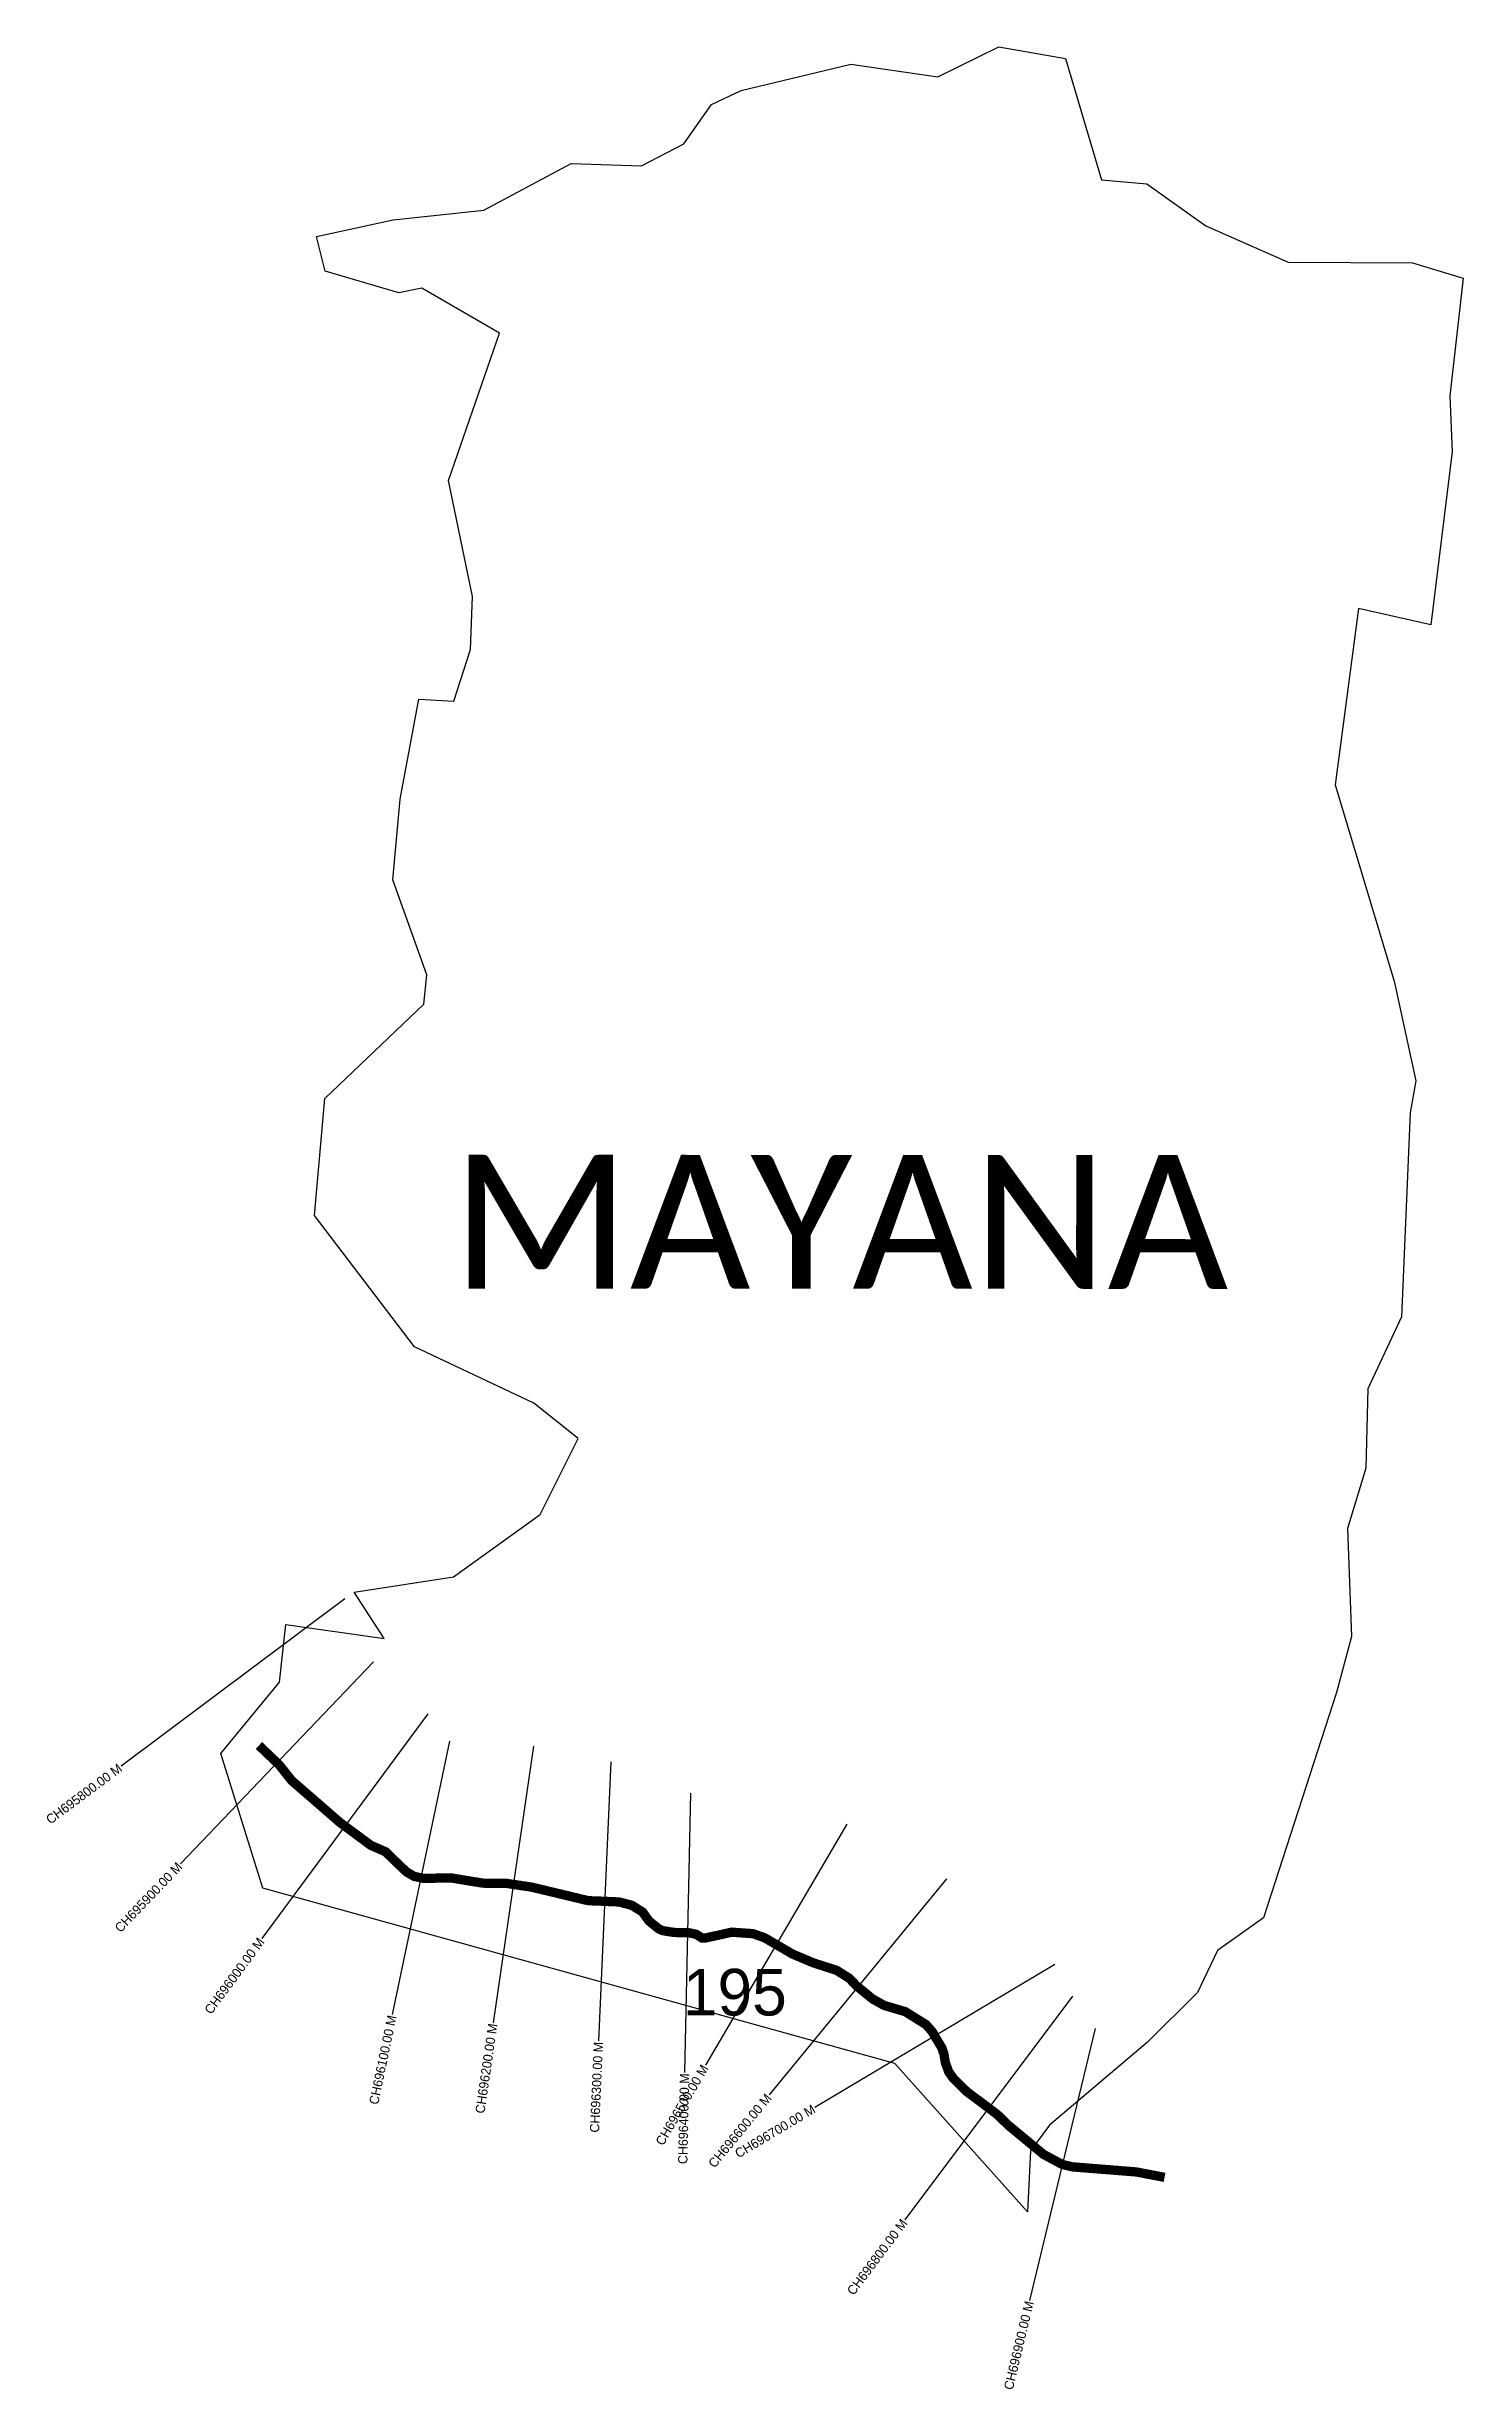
# Model space of a CAD drawing. Header units: metres. Extents: x 344405 to 345926, y 1760926 to 1763441.
import ezdxf
from ezdxf.enums import TextEntityAlignment as Align

# ---------------------------------------------------------------- set-up
doc = ezdxf.new("R2010")
doc.units = ezdxf.units.M
for name, color, linetype in [('CS', 134, 'Continuous'), ('CSMark', 6, 'Continuous'), ('UNPROTECTED', 10, 'Continuous'), ('VILLAGE NAME', 250, 'Continuous')]:
    doc.layers.add(name, color=color, linetype=linetype)

msp = doc.modelspace()

# ---------------------------------------------------------------- linework, layer by layer
at = {"color": 6}
for points in [[(345499.2, 1763428.2), (345538.1, 1763298), (345586.7, 1763293.8), (345650, 1763248.5), (345738.6, 1763209.5), (345872, 1763208.9), (345926.3, 1763192.4), (345911.9, 1763066.2), (345914.7, 1763006.4), (345891.7, 1762820.5), (345813.9, 1762837.9), (345788.9, 1762648.4), (345852.4, 1762437.7), (345875.4, 1762331), (345869.5, 1762296.4), (345860.3, 1762077.4), (345824, 1762000.1), (345821.8, 1761914.9), (345802.3, 1761850.3), (345806.4, 1761734.3), (345790.4, 1761674.2), (345712, 1761432.3), (345662.7, 1761397.2), (345641.2, 1761352.2), (345587.4, 1761298.8), (345482.2, 1761209.7), (345461.9, 1761182.2), (345458.7, 1761116.8), (345316.2, 1761276.2), (344637.5, 1761464.3), (344592.2, 1761608.9), (344655.4, 1761685.2), (344662, 1761747.1), (344767.7, 1761732.4), (344735.4, 1761781.9), (344842.2, 1761798.4), (344935.2, 1761865.2), (344976.1, 1761947), (344928.5, 1761984.9), (344800.2, 1762045.3), (344692.8, 1762186.3), (344704, 1762311.8), (344810.2, 1762413.1), (344813.7, 1762444.6), (344777.1, 1762546.5), (344784.9, 1762633.2), (344805.1, 1762740.7), (344842.4, 1762738.5), (344860.3, 1762793.7), (344862.4, 1762850.7), (344836.9, 1762975.4), (344891.7, 1763133.4), (344808, 1763181.8), (344783.6, 1763176.7), (344704.3, 1763199.9), (344694.9, 1763237), (344777.4, 1763255.2), (344874.8, 1763265.4), (344968.5, 1763315.7), (345044.2, 1763312.9), (345089.6, 1763336.7), (345119.3, 1763378.8), (345151.2, 1763393.8), (345268.7, 1763422.3), (345362.1, 1763408.4), (345427.7, 1763440.7)], [(345427.7, 1763440.7), (345499.2, 1763428.2)]]:
    msp.add_lwpolyline(points, dxfattribs=at)
at = {"layer": 'CS'}
for p, q in [((344725.6, 1761774.7), (344485.2, 1761595.2)), ((344756.2, 1761707.3), (344549, 1761490.4)), ((344814.5, 1761651.5), (344636.4, 1761410.1)), ((344837.7, 1761622.2), (344776.4, 1761328.5)), ((344928.2, 1761616.7), (344884.6, 1761319.8)), ((345011.1, 1761599.9), (344997.9, 1761300.2)), ((345096.6, 1761566.3), (345090.3, 1761266.4)), ((345264.7, 1761533), (345112.8, 1761274.3)), ((345371.7, 1761474.1), (345181.2, 1761242.3)), ((345487.9, 1761382.3), (345230.1, 1761228.7)), ((345506.9, 1761348.2), (345326.9, 1761108.1)), ((345531.1, 1761313.5), (345460.8, 1761021.8))]:
    msp.add_line(p, q, dxfattribs=at)
at = {"layer": 'UNPROTECTED', "const_width": 10, "flags": 128}
msp.add_lwpolyline([(344633.2, 1761617.4), (344642.7, 1761608.3), (344655.1, 1761596.5), (344668.4, 1761579.7), (344690.8, 1761560.3), (344720, 1761534.9), (344753.4, 1761510.2), (344769.2, 1761503.3), (344775.7, 1761497), (344784.6, 1761488.4), (344791.7, 1761481.7), (344799.8, 1761476.9), (344810.1, 1761474.7), (344824.7, 1761475), (344840, 1761475.2), (344850.1, 1761473.5), (344859.7, 1761471.9), (344873.8, 1761469.6), (344898.8, 1761469.4), (344925.8, 1761465.4), (344963.5, 1761456.4), (344986.8, 1761450.8), (345000, 1761450.3), (345020, 1761449.4), (345033.7, 1761445.8), (345045.1, 1761438.7), (345052.1, 1761429), (345062.6, 1761420.5), (345066.7, 1761418.7), (345078.8, 1761416.7), (345095.5, 1761416.3), (345103, 1761414.6), (345108.7, 1761410.9), (345113.4, 1761410.9), (345127.6, 1761414), (345141, 1761417), (345150.2, 1761416.3), (345163.7, 1761415.4), (345176.4, 1761410.9), (345190.6, 1761402.6), (345206.2, 1761393.5), (345229, 1761383.9), (345253.4, 1761376.1), (345267.2, 1761367.5), (345274.7, 1761359.6), (345292, 1761345.4), (345304.5, 1761338.4), (345327.2, 1761331.7), (345349.7, 1761317.7), (345356.3, 1761310), (345361.5, 1761301.2), (345366.6, 1761292.7), (345368.9, 1761285.8), (345370.3, 1761277), (345374, 1761266.9), (345378.9, 1761260), (345393.1, 1761246), (345413, 1761231.1), (345426, 1761221.3), (345437.6, 1761210), (345461.9, 1761189.9), (345475.7, 1761178.5), (345495.9, 1761167.6), (345506.6, 1761165.1), (345525.1, 1761163.6), (345548.1, 1761161.8), (345575.4, 1761159.6), (345605.7, 1761153.8)], dxfattribs=at)

# ---------------------------------------------------------------- texts
at = {"insert": (345088.5, 1761377.6), "char_height": 50, "attachment_point": 1}
msp.add_mtext_dynamic_manual_height_columns('\\pxt1;195', width=70.183, gutter_width=1, heights=[0], dxfattribs=at)
at = {"layer": 'CSMark'}
for s, rotation, p in [('CH695800.00 M', 36.7445, (344484.4, 1761594.6)), ('CH695900.00 M', 46.311, (344548.3, 1761489.7)), ('CH696000.00 M', 53.5668, (344635.8, 1761409.3)), ('CH696100.00 M', 78.2029, (344776.2, 1761327.6)), ('CH696200.00 M', 81.6478, (344884.5, 1761318.9)), ('CH696300.00 M', 87.4778, (344997.8, 1761299.2)), ('CH696500.00 M', 59.5716, (345112.2, 1761273.5)), ('CH696400.00 M', 88.8048, (345090.3, 1761265.4)), ('CH696600.00 M', 50.5772, (345180.6, 1761241.5)), ('CH696700.00 M', 30.7842, (345229.3, 1761228.2)), ('CH696800.00 M', 53.1429, (345326.3, 1761107.3)), ('CH696900.00 M', 76.4546, (345460.6, 1761020.8))]:
    msp.add_text(s, height=10, rotation=rotation, dxfattribs=at).set_placement(p, align=Align.MIDDLE_RIGHT)
at = {"layer": 'VILLAGE NAME', "insert": (344840.1, 1762251.5), "char_height": 143.7, "attachment_point": 1, "rotation": 359.9793}
msp.add_mtext_dynamic_manual_height_columns('{\\fCalibri|b0|i0|c0|p34;MAYANA}', width=1418, gutter_width=718.5, heights=[0], dxfattribs=at)

doc.saveas('drawing.dxf')
